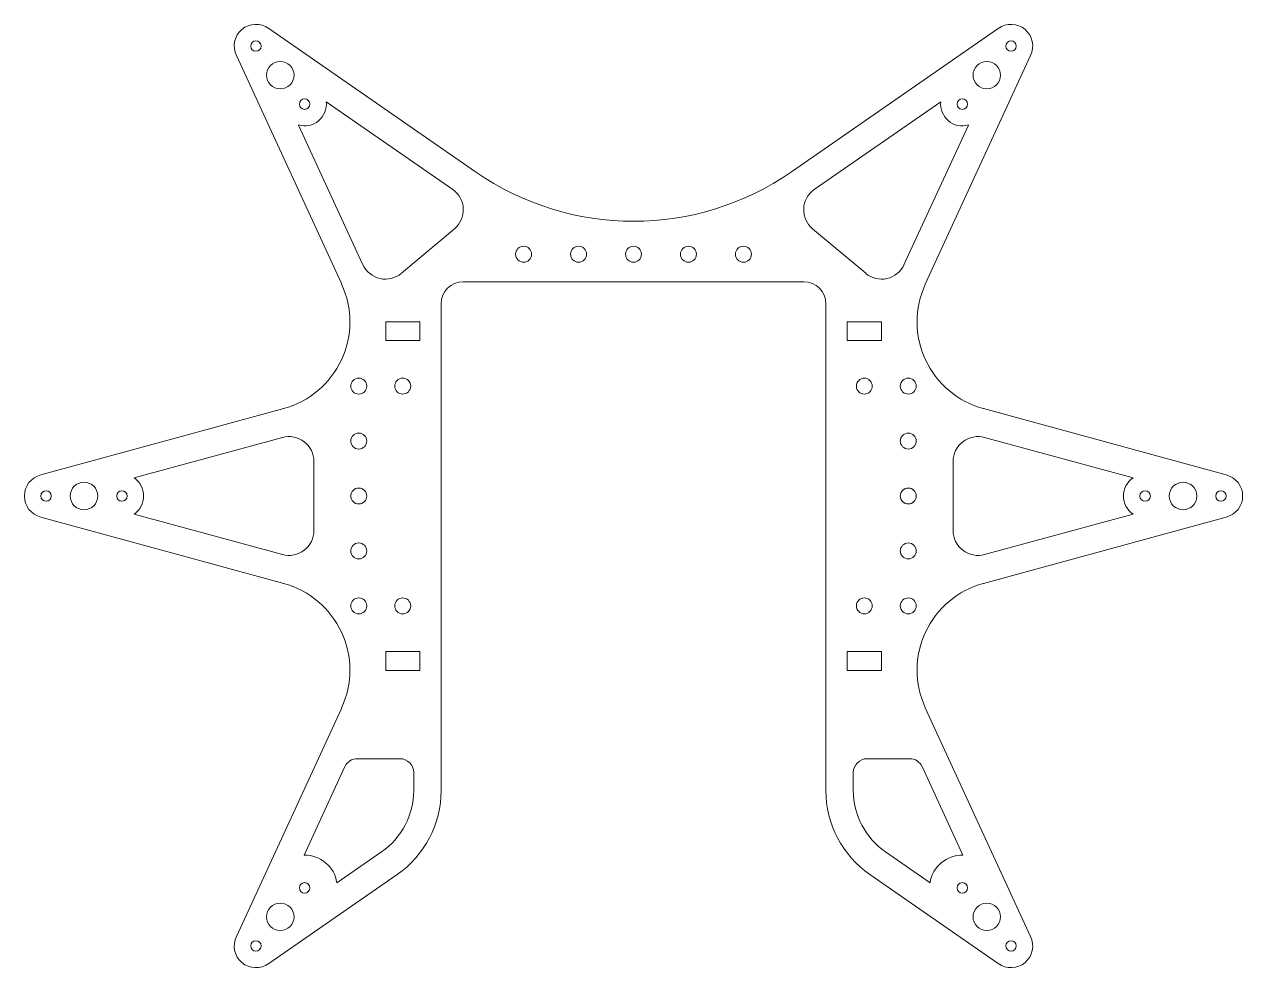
# Model space of a CAD drawing. Header units: millimetres. Extents: x 529 to 751, y 365 to 536.
import ezdxf

# ---------------------------------------------------------------- set-up
doc = ezdxf.new("R2010")
doc.units = ezdxf.units.MM

msp = doc.modelspace()

# ---------------------------------------------------------------- linework, layer by layer
at = {"color": 7, "linetype": 'Continuous', "lineweight": 15}
for p, q in [((611.54, 509.54), (573.89, 535.63)), ((706.66, 535.63), (669.02, 509.54)), ((568.01, 530.7), (587.18, 489.1)), ((693.38, 489.1), (712.54, 530.7)), ((607.37, 506.34), (584.36, 522.29)), ((696.19, 522.29), (673.18, 506.34)), ((579.34, 518.07), (591.05, 492.64)), ((689.5, 492.64), (701.22, 518.07)), ((598.03, 491.08), (607.7, 499.2)), ((672.85, 499.2), (682.53, 491.08)), ((609.28, 489.55), (671.28, 489.55)), ((605.28, 396.96), (605.28, 485.55)), ((675.28, 485.55), (675.28, 396.96)), ((595.18, 482.25), (595.18, 478.85)), ((601.38, 482.25), (595.18, 482.25)), ((601.38, 478.85), (601.38, 482.25)), ((685.38, 482.25), (679.18, 482.25)), ((679.18, 482.25), (679.18, 478.85)), ((685.38, 478.85), (685.38, 482.25)), ((595.18, 478.85), (601.38, 478.85)), ((679.18, 478.85), (685.38, 478.85)), ((576.62, 466.45), (532.43, 454.38)), ((748.13, 454.38), (703.94, 466.45)), ((576.39, 461.21), (549.38, 453.83)), ((731.18, 453.83), (704.16, 461.21)), ((582.12, 444.27), (582.12, 456.83)), ((698.43, 456.83), (698.43, 444.27)), ((532.43, 446.72), (576.62, 434.65)), ((549.38, 447.27), (576.39, 439.9)), ((703.94, 434.65), (748.13, 446.72)), ((704.16, 439.9), (731.18, 447.27)), ((595.18, 422.22), (595.18, 418.82)), ((601.38, 422.22), (595.18, 422.22)), ((601.38, 418.82), (601.38, 422.22)), ((679.18, 422.22), (679.18, 418.82)), ((685.38, 422.22), (679.18, 422.22)), ((685.38, 418.82), (685.38, 422.22)), ((595.18, 418.82), (601.38, 418.82)), ((679.18, 418.82), (685.38, 418.82)), ((587.18, 412), (568.01, 370.4)), ((712.54, 370.4), (693.38, 412)), ((587.75, 401.29), (580.33, 385.18)), ((597.78, 402.74), (590.02, 402.74)), ((690.54, 402.74), (682.78, 402.74)), ((700.23, 385.18), (692.81, 401.29)), ((600.28, 396.96), (600.28, 400.24)), ((680.28, 400.24), (680.28, 396.96)), ((586.31, 380.16), (594.43, 385.79)), ((686.13, 385.79), (694.24, 380.16)), ((573.89, 365.47), (597.28, 381.68)), ((683.28, 381.68), (706.66, 365.47))]:
    msp.add_line(p, q, dxfattribs=at)
for centre, radius in [((571.56, 532.44), 0.95), ((708.99, 532.44), 0.95), ((576, 527.15), 2.5), ((704.56, 527.15), 2.5), ((580.43, 521.87), 0.95), ((700.12, 521.87), 0.95), ((620.28, 494.55), 1.45), ((630.28, 494.55), 1.45), ((640.28, 494.55), 1.45), ((650.28, 494.55), 1.45), ((660.28, 494.55), 1.45), ((590.28, 470.55), 1.45), ((598.28, 470.55), 1.45), ((682.28, 470.55), 1.45), ((690.28, 470.55), 1.45), ((590.28, 460.55), 1.45), ((690.28, 460.55), 1.45), ((540.28, 450.55), 2.5), ((740.28, 450.55), 2.5), ((533.38, 450.55), 0.95), ((547.18, 450.55), 0.95), ((590.28, 450.55), 1.45), ((690.28, 450.55), 1.45), ((733.38, 450.55), 0.95), ((747.18, 450.55), 0.95), ((590.28, 440.55), 1.45), ((690.28, 440.55), 1.45), ((590.28, 430.55), 1.45), ((598.28, 430.55), 1.45), ((682.28, 430.55), 1.45), ((690.28, 430.55), 1.45), ((580.43, 379.23), 0.95), ((700.12, 379.23), 0.95), ((576, 373.95), 2.5), ((704.56, 373.95), 2.5), ((571.56, 368.66), 0.95), ((708.99, 368.66), 0.95)]:
    msp.add_circle(centre, radius, dxfattribs=at)
for centre, radius, start, end in [((571.56, 532.44), 3.95, 53.9164, 206.0836), ((708.99, 532.44), 3.95, 333.9164, 126.0836), ((580.43, 521.87), 3.95, 253.8733, 6.1267), ((700.12, 521.87), 3.95, 173.8733, 286.1267), ((640.28, 551), 50.45, 235.2721, 304.7279), ((604.81, 502.64), 4.5, 310, 55.2721), ((675.74, 502.64), 4.5, 124.7279, 230), ((595.13, 494.52), 4.5, 204.7279, 310), ((685.42, 494.52), 4.5, 230, 335.2721), ((572.3, 482.25), 16.37, 285.2721, 24.7279), ((609.28, 485.55), 4, 90, 180), ((671.28, 485.55), 4, 0, 90), ((708.25, 482.25), 16.37, 155.2721, 254.7279), ((577.58, 456.83), 4.54, 0, 105.2721), ((702.97, 456.83), 4.54, 74.7279, 180), ((533.38, 450.55), 3.95, 103.9164, 256.0836), ((547.18, 450.55), 3.95, 303.8733, 56.1267), ((733.38, 450.55), 3.95, 123.8733, 236.1267), ((747.18, 450.55), 3.95, 283.9164, 76.0836), ((577.58, 444.27), 4.54, 254.7279, 0), ((702.97, 444.27), 4.54, 180, 285.2721), ((572.3, 418.85), 16.37, 335.2721, 74.7279), ((708.25, 418.85), 16.37, 105.2721, 204.7279), ((590.02, 400.24), 2.5, 90, 155.2721), ((597.78, 400.24), 2.5, 360, 90), ((682.78, 400.24), 2.5, 90, 180), ((690.54, 400.24), 2.5, 24.7279, 90), ((586.69, 396.96), 13.59, 304.7279, 360), ((586.69, 396.96), 18.59, 304.7279, 0), ((693.87, 396.96), 18.59, 180, 235.2721), ((693.87, 396.96), 13.59, 180, 235.2721), ((580.43, 379.23), 5.95, 8.9896, 91.0104), ((700.12, 379.23), 5.95, 88.9896, 171.0104), ((571.56, 368.66), 3.95, 153.9164, 306.0836), ((708.99, 368.66), 3.95, 233.9164, 26.0836)]:
    msp.add_arc(centre, radius, start, end, dxfattribs=at)

doc.saveas('drawing.dxf')
